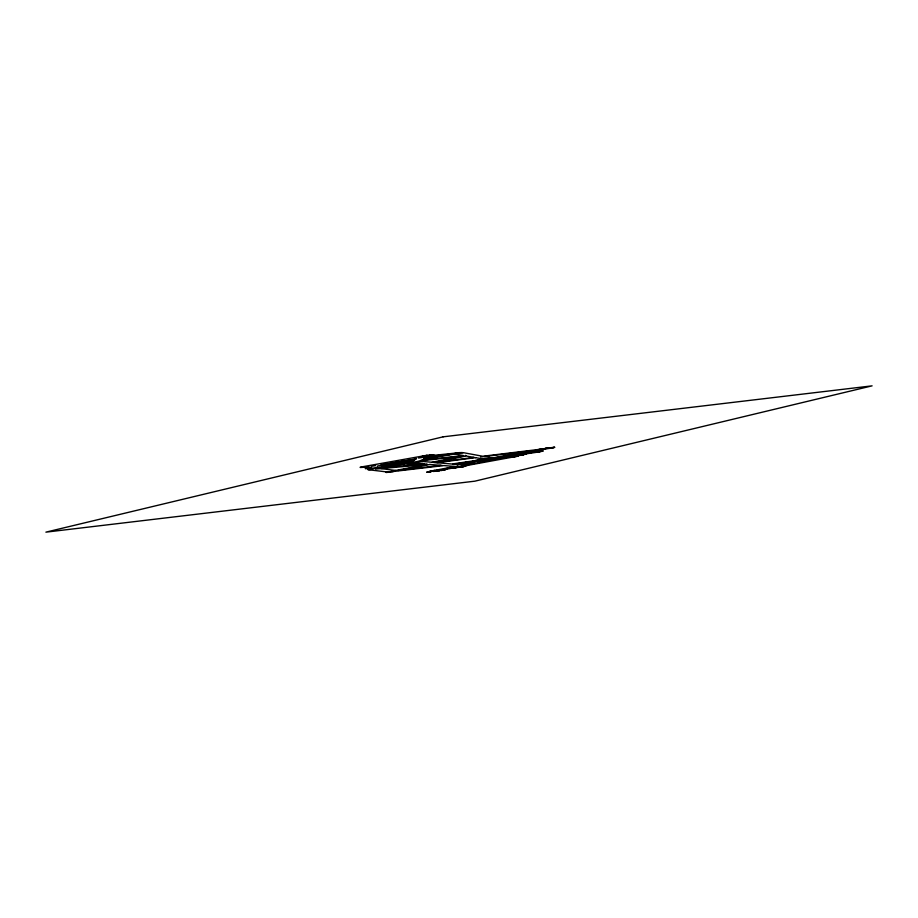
<?xml version="1.0" encoding="UTF-8"?>
<svg xmlns="http://www.w3.org/2000/svg" width="918" height="918" viewBox="0 0 918 918"><rect width="100%" height="100%" fill="white"/><g stroke="black" fill="none" stroke-linecap="round" stroke-linejoin="round"><path stroke-width="1.38" d="M367.452 469.121L367.98 468.272L371.503 467.618M368.198 467.916L368.898 466.803M416.565 458.495C403.036 465.288 425.436 460.905 425.986 457.038M360.235 467.159L424.954 455.626M422.039 456.384L425.057 455.638L424.334 455.741M434.73 455.408L433.939 455.615M422.326 456.349L423.164 455.994M534.712 452.046L535.848 451.564L527.54 452.769L542.492 449.063M434.604 455.454L425.837 457.164M429.899 471.531L427.145 472.208L428.89 472.104M394.247 471.278L393.478 471.473L443.899 465.575L455.328 466.493M544.282 449.051L542.676 449.04M437.289 470.819L436.888 470.865M385.996 472.391L387.844 471.978M516.914 456.407L513.242 456.98L513.931 456.992M476.476 461.261L466.39 462.982M535.733 451.645L544.443 449.005M542.102 451.323L538.499 451.897M365.364 468.524L366.133 468.329M472.678 462.052L487.86 459.275M371.48 467.721L365.41 468.628M457.474 464.256L464.462 462.729M367.475 469.109L370.528 468.536A11.165 0.62 -9.1 0 1 374.36 467.95L376.77 467.652L377.791 465.885L406.376 463.234M434.053 455.58L433.48 455.753M478.53 460.033L482.03 459.39L481.445 459.459M547.082 448.294L547.92 448.041M531.166 452.631L533.094 452.138M545.349 448.443L554.656 447.227M523.719 454.708L526.68 453.813M457.852 466.413L453.159 466.975M511.728 456.739L512.76 456.441M527.448 452.39L528.24 452.161M434.053 455.649L433.388 455.776M444.266 469.959L445.276 469.752M473.527 462.179L472.506 462.156M485.358 459.115L486.219 458.943M515.583 455.89L520.013 454.903M553.806 447.663L550.823 448.236M554.656 447.399L554.139 447.525M543.135 451.002L542.515 451.151M386.317 472.3L388.693 472.254M444.794 469.844L444.404 469.66M514.769 456.716C513.678 456.831 510.833 457.302 512.026 457.164M423.026 456.039L423.818 455.844M393.099 471.554L393.822 471.267M426.996 472.093L430.726 471.129M454.135 466.482L450.153 467.641L452.264 467.457M437.576 470.75L461.616 466.493A18.808 1.044 -9.1 0 0 467.388 465.415L511.349 457.359M529.078 452.172L530.455 451.908M464.772 466.413L465.242 466.333M527.219 452.861L526.611 453.102M430.771 471.118L452.012 467.044M457.52 464.244L457.749 464.152M427.122 472.07L428.499 471.772M479.207 459.907L481.216 459.516M450.417 467.469L453.721 466.86M433.503 455.787L432.826 455.902L433.548 455.776M527.689 452.333L535.481 450.417M515.514 455.776L516.295 455.603M539.807 451.679L539.417 451.759M368.382 467.939C370.642 467.583 365.341 468.455 368.256 468.237M490.958 459.184L489.317 459.493M457.921 466.551L455.661 466.964M460.733 466.516L463.67 466.034M472.552 462.397L472.036 462.511M544.833 448.523L545.969 448.248M539.968 451.587L536.628 452.069L539.359 451.771L538.591 451.885M437.22 470.842L440.296 470.59M548.884 448.305L551.431 448.133M444.541 469.901L442.373 470.291M525.807 453.194L525.601 453.24M393.168 471.496L392.284 471.703M436.222 471.037L436.819 470.888L433.491 471.508M423.691 455.867L424.3 455.787M465.954 463.234L465.334 463.361L468.868 463.016M458.093 466.711L457.153 466.711M513.713 456.762L514.562 456.889M445.287 469.385L445.873 469.534M517.442 456.223L518.177 455.925M451.197 467.331L451.977 467.147M445.414 469.362L446.32 469.213M524.167 453.549L451.782 464.015L422.808 461.467M511.808 457.153L512.531 456.946M506.082 457.738L505.451 457.875M432.653 455.936L432.24 456.016M521.378 455.19L523.18 454.835L520.013 455.408M458.139 464.106L463.039 463.292M369.38 467.675L366.293 468.306L367.303 468.111M465.231 463.349L465.805 463.269L463.039 463.762M367.475 468.203L368.279 468.065M458.266 464.038L458.174 464.06M457.371 466.665L456.315 466.86M424.483 455.707L425.114 455.638M431.988 462.27L462.959 456.131M433.755 462.431L466.126 456.016L474.147 457.416M482.707 458.966L478.989 460.056M459.918 463.647L465.919 462.454M474.732 460.698L479.816 459.689M470.578 461.949L473.814 461.306M465.46 465.208L515.709 455.248M516.65 455.569L517.155 455.443M511.923 456.613L517.373 455.787M523.375 454.341L525.842 453.859L523.134 454.192A13.965 0.78 -9.1 0 1 521.929 454.284M470.05 462.052L467.732 462.511M465.047 463.418L465.242 463.383M444.082 470.005L443.21 470.165M460.928 466.929L463.406 466.688L462.454 466.826M466.298 462.787L467.055 462.638M443.337 469.213L453.825 467.251M464.233 466.539L463.624 466.642M394.671 470.624L426.64 464.542M473.642 461.846L474.296 461.731M432.057 470.842L435.017 470.349M467.331 465.426L463.934 465.851M397.987 470.521L429.968 464.462M471.886 462.534L470.36 462.798M392.468 471.645L390.529 471.99M440.835 470.395L442.281 470.314L441.225 470.475M491.945 458.082L530.42 450.967M541.253 449.074L536.445 450.13M428.924 471.726L429.544 471.611M458.713 463.957L466.367 462.982M500.907 456.912L519.152 453.515M533.289 450.945L522.847 452.861M440.594 469.729L436.383 470.486M418.551 458.036L422.073 457.474M464.692 463.487L463.877 463.624L464.485 463.521M435.58 471.163L434.742 471.313M538.396 451.599L540.243 451.323M480.309 459.643L481.135 459.528M522.032 453.01L519.691 453.412M452.287 454.008L457.864 452.838L434.994 455.213M480.286 460.675L480.734 460.606M445.368 468.811L457.623 466.677M429.406 471.611L432.057 471.186M513.988 456.854L513.495 457.061M371.079 466.333L375.657 465.644M416.106 458.851L380.74 464.956L412.079 461.995M517.775 455.362L522.239 454.731M452.849 468.065L453.71 467.928M461.547 466.505L458.392 466.734M414.351 460.228L405.159 461.777A17.396 0.975 -9.1 0 0 403.163 461.961L397.563 462.534M424.162 458.564L430.106 457.554M407.718 461.8L413.605 460.802M423.473 459.138L454.835 454.043M550.697 448.156L552.131 447.64M489.512 459.459L488.938 459.551M425.321 455.558L426.893 455.351M388.693 471.863L390.012 471.623M543.766 448.73L542.653 448.879M488.101 459.493L488.732 459.597M429.957 471.519L430.875 471.37M550.8 448.122L543.33 449.35M455.661 466.941L454.754 467.113M453.297 453.997L452.654 454.1M538.9 449.43L539.841 449.281M442.981 470.211L442.281 470.314M470.75 462.729L470.28 462.706M452.585 454.112L451.61 454.272M469.362 462.936L470.486 462.615M519.84 454.639L519.186 454.743M402.428 462.867L402.486 462.856A11.682 0.654 -9.1 0 0 405.745 462.305M389.209 471.772L392.468 471.301M470.188 462.729L469.419 462.936M453.779 467.928L460.492 467.113M402.256 462.89L401.671 462.982M551.339 447.915L550.49 448.191M481.319 460.515L482.283 460.366M540.082 449.246L540.656 449.154M519.06 455.156L521.562 454.777M519.795 455.443L515.847 455.902M462.442 466.631L462.856 466.596M395.061 462.488L415.429 459.379M424.931 457.933L446.114 454.697M383.231 464.726L414.752 459.907M424.3 458.449L449.556 454.594M375.336 468.019L406.502 463.223M375.634 468.467L411.952 462.901M537.914 452.115L538.464 451.908L537.443 452.046M513.414 456.957L512.072 457.267M454.112 467.87L456.418 467.56M540.495 449.35L542.113 449.109M538.246 452.058L525.486 453.928M426.055 455.443L426.985 455.317M452.631 453.951L453.894 453.802M482.191 459.344L485.909 458.931M461.926 466.803L461.18 467.021M488.032 459.689L488.938 459.39M431.953 471.221L432.619 471.106M550.077 448.248L550.559 448.018M481.939 460.423L483.166 460.251M512.829 457.164L512.496 457.21M430.335 456.338L429.739 456.418M452.838 464.347L518.073 454.903M514.505 456.464L516.031 456.303M461.547 466.975L460.928 467.055M432.229 471.186L435.671 470.704L433.858 470.934M432.688 471.095L434.96 470.796M441.524 470.418L441.099 470.372M430.335 456.372L450.176 454.249M541.299 449.063L541.872 448.982M488.227 459.562L487.16 459.803M368.738 466.987L360.326 467.503M409.944 462.741L408.785 462.901M454.777 466.734L455.489 466.631M453.63 467.273L453.022 467.365M390.655 471.565L391.538 471.439M483.304 459.184L485.438 459M463.154 463.28L464.324 463.108M431.127 471.829L430.542 471.932M434.753 462.523L473.998 457.394M436.876 462.706L475.627 457.634M483.407 459.195L483.855 459.138M460.056 464.187L459 464.336L459.631 464.233M455.661 466.585L457.003 466.424M427.272 455.305L429.452 455.041M373.706 468.731L372.88 468.834M518.222 453.664L528.848 452.379M429.314 456.51L428.017 456.648M388.509 472.277L386.053 472.495M452.356 467.446L450.6 467.56M539.13 449.395L482.776 456.257L463.246 452.654M544.695 448.604L552.854 447.594M532.233 450.749L480.562 457.026M533.369 452.012L542.928 450.887L541.471 451.048M532.371 452.356L542.159 451.197L540.53 451.369M459.264 464.301L458.507 464.359M459.528 464.244L458.587 464.382M521.849 454.743L523.822 454.571M382.186 464.818L403.863 461.961L403.151 461.961M399.892 470.154L440.927 465.334M553.554 447.353L554.162 447.284M541.609 451.036L542.228 450.967M468.375 463.062L467.813 463.131M428.89 472.139L429.934 471.99L428.121 472.208M397.391 463.234L399.089 463.108A14.963 0.838 -9.1 0 1 399.319 463.108L400.351 463.108M464.864 463.051L466.069 462.936L464.68 463.097M439.745 470.659L438.793 470.75M409.417 461.513L413.238 461.088M422.337 460.079L463.326 455.523L454.938 454.066L457.336 453.71A13.999 0.78 -9.1 0 0 462.431 452.826L463.131 452.689L461.892 452.551A29.64 1.652 -9.1 0 0 461.215 452.551M410.151 462.006L412.389 461.765M421.546 460.721L463.624 456.051M435.327 470.773L436.107 470.659M483.97 460.147L486.402 459.895M464.956 463.039L465.633 463.005M392.617 471.324L393.799 471.186L392.881 471.255M552.877 447.605L553.818 447.536M427.409 456.671L426.411 456.785L427.88 456.636M522.767 454.639L523.375 454.674M436.693 470.601L437.679 470.544M548.941 448.397L549.916 448.271L548.849 448.374M517.442 455.971L518.154 455.925L512.864 456.418M508.939 457.026L516.995 456.28L516.123 456.361M457.91 464.451L457.198 464.439M457.451 466.378L458.369 466.333M429.532 455.03L431.357 454.903L429.567 455.064M378.434 468.031L424.07 463.992M375.451 469.075L427.581 464.462M437.025 470.578L437.496 470.647M367.693 469.534L368.003 469.637A60.99 3.408 -9.1 0 0 368.657 469.752L370.665 469.465A10.328 0.574 -9.1 0 0 371.916 469.259M463.326 466.183L465.656 466.046M462.259 466.401L464.99 466.218M425.573 456.843L426.204 456.774L423.955 456.9M488.881 459.138L491.819 458.839M431.231 454.938L433.755 454.869M431.77 454.88L432.504 454.892M465.277 455.466L466.023 455.443M460.767 452.563L459.895 452.608A17.488 0.975 -9.1 0 0 457.933 452.758M432.734 454.892L433.56 454.858M422.9 456.866L423.496 456.889L422.613 456.774M426.985 464.221L413.249 463.12L418.413 462.328A14.332 0.803 -9.1 0 0 420.157 462.018L422.75 461.502A57.019 3.179 -9.1 0 1 421.626 461.226M429.819 464.451L442.396 465.46M453.871 464.198L465.529 465.219M406.72 463.705L416.738 464.634M410.931 461.926L411.872 462.018M368.657 469.752L387.534 472.013M380.947 468.593L395.555 470.452M475.49 457.646L483.361 459.023M484.394 456.556L492.3 458.013M413.054 463.108A64.799 3.615 -9.1 0 1 411.826 462.844M526.634 453.09A10.936 0.608 -9.1 0 1 529.824 452.723M443.107 436.83L45.9 532.153L474.893 481.17L872.1 385.847L443.107 436.83M431.38 456.212L430.404 456.326L431.299 456.223M435.993 470.716L436.096 470.693"/></g></svg>
